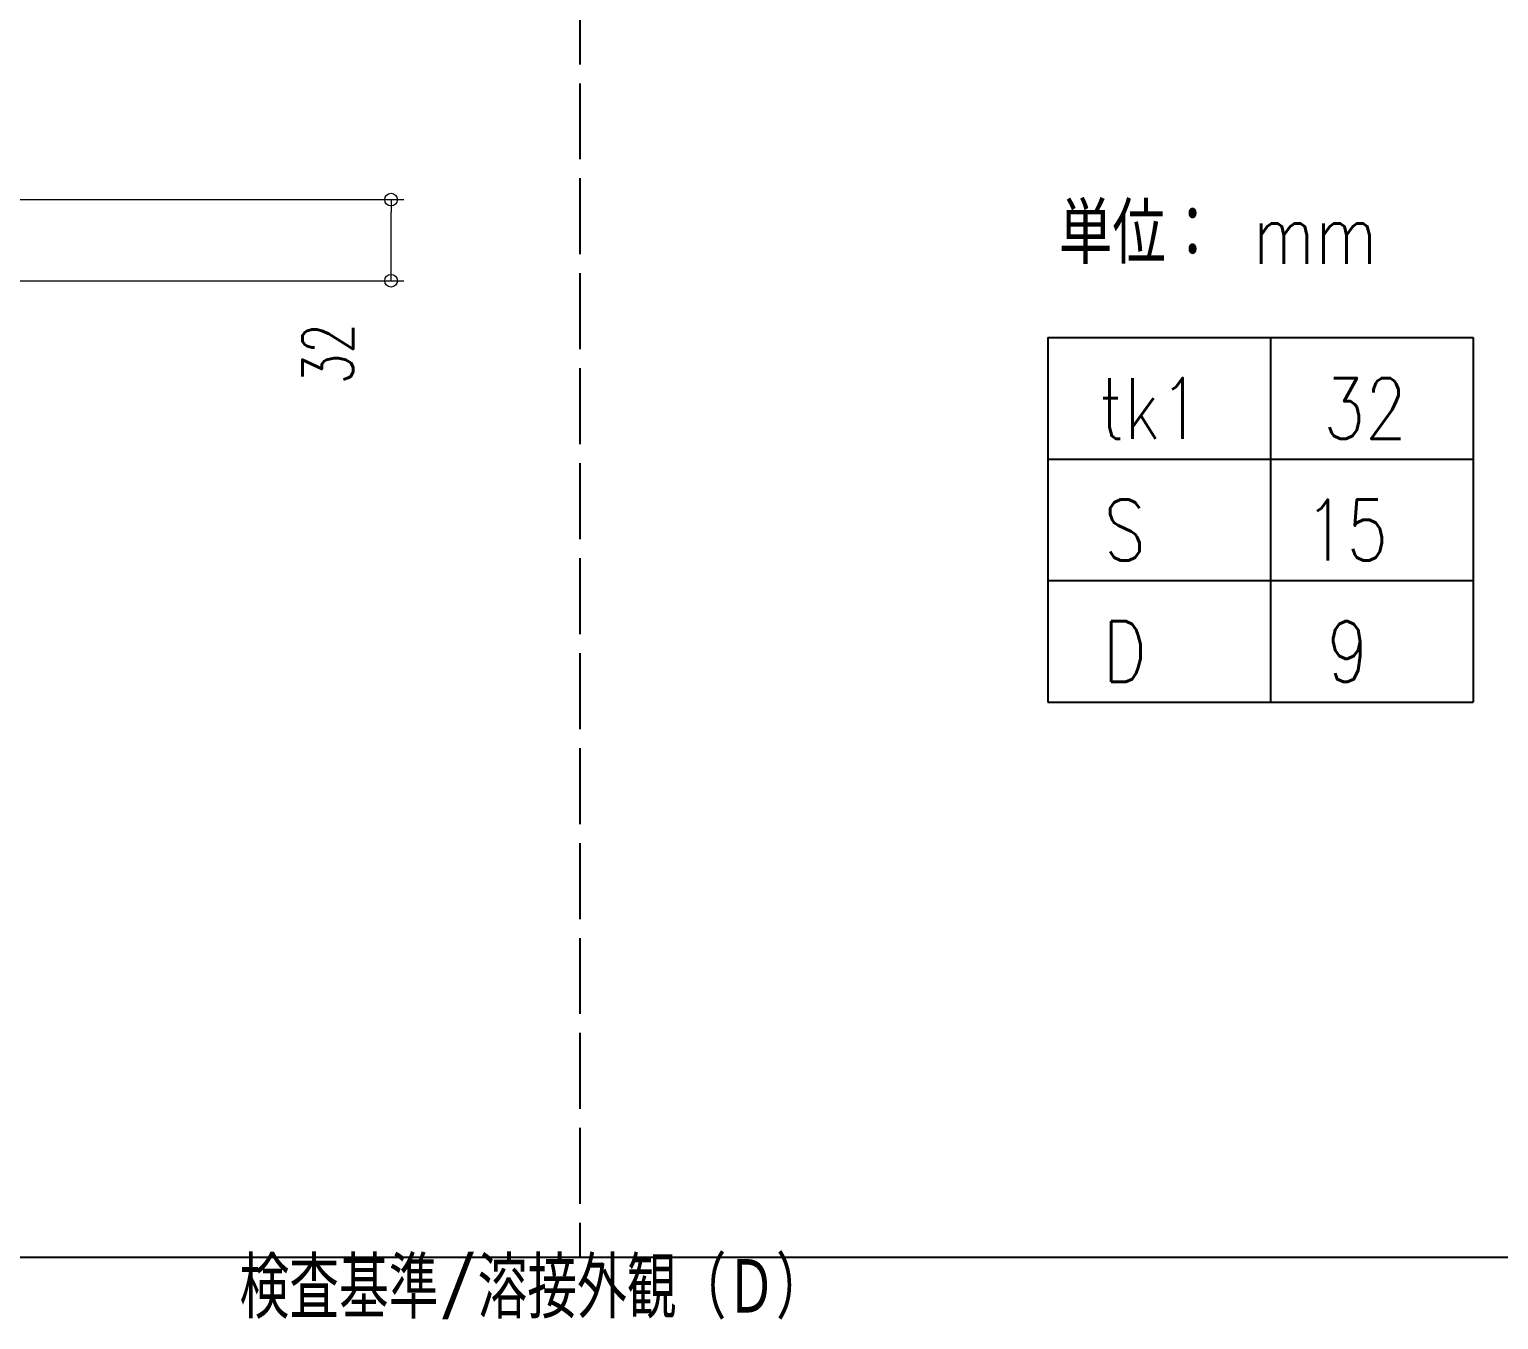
# Model space of a CAD drawing. Header units: millimetres. Extents: x 0 to 18796, y -11 to 7128.
# Drawn here: x 10988 to 11568, y 675 to 1185 of the extents above; entities that cross this region are included whole.
import ezdxf
from ezdxf.enums import TextEntityAlignment as Align

# ---------------------------------------------------------------- set-up
doc = ezdxf.new("R2010")
doc.units = ezdxf.units.MM
doc.header["$LTSCALE"] = 5
doc.linetypes.add('DASHED', pattern=[7.5, 6, -1.5])
doc.layers.get('0').update_dxf_attribs({"color": 255})
doc.layers.get('DEFPOINTS').update_dxf_attribs({"color": 9})
doc.layers.add('寸法', color=4, linetype='Continuous')
doc.layers.add('文字', color=7, linetype='Continuous')
doc.styles.add('04setumei', font='simplex.shx', dxfattribs={"width": 0.7, "height": 2.5, "bigfont": 'extfont2.shx'})
doc.styles.add('DLSTANDARD1', font='monotxt.shx', dxfattribs={"width": 0.6, "bigfont": 'extfont'})
doc.styles.add('KANJI', font='simplex.shx', dxfattribs={"width": 0.7, "bigfont": 'extfont2.shx'})
doc.dimstyles.new('S5', dxfattribs={"dimscale": 5, "dimtxt": 4, "dimasz": 1, "dimexe": 1, "dimexo": 1.5, "dimgap": 1, "dimtad": 1, "dimtxsty": 'KANJI', "dimblk": 'ORIGIN', "dimcen": 0, "dimclrd": 256, "dimclre": 256, "dimclrt": 256, "dimadec": 0, "dimazin": 0, "dimtfac": 1, "dimtmove": 2, "dimatfit": 2, "dimfxl": 1, "dimtolj": 2, "dimlwd": 5, "dimlwe": 5, "dimarcsym": 0})

# ---------------------------------------------------------------- blocks, each defined once
blk = doc.blocks.new('_Origin')
at = {"color": 0, "linetype": 'ByBlock', "lineweight": -2}
blk.add_line((0, 0), (-1, 0), dxfattribs=at)
blk.add_circle((0, 0), 0.5, dxfattribs=at)
blk = doc.blocks.new('*D322')
at = {"layer": 'DEFPOINTS', "color": 0, "transparency": 16777216}
for p in [(10965.14, 1117.58), (11131.26, 1117.58), (10965.14, 1085.58)]:
    blk.add_point(p, dxfattribs=at)
at = {"layer": '寸法', "lineweight": 5, "transparency": 16777216}
for p, q in [((10972.64, 1117.58), (11136.26, 1117.58)), ((11131.26, 1090.58), (11131.26, 1112.58)), ((10972.64, 1085.58), (11136.26, 1085.58))]:
    blk.add_line(p, q, dxfattribs=at)
at = {"layer": '寸法', "lineweight": 5, "transparency": 16777216, "xscale": 5, "yscale": 5, "zscale": 5}
for p, rotation in [((11131.26, 1117.58), 90), ((11131.26, 1085.58), 270)]:
    blk.add_blockref('_Origin', p, dxfattribs=dict(at, rotation=rotation))
at = {"layer": '寸法', "linetype": 'Continuous', "transparency": 16777216, "insert": (11106.26, 1056.76), "char_height": 20, "attachment_point": 5, "rotation": 90, "style": 'KANJI'}
blk.add_mtext('\\A2;32', dxfattribs=at)

msp = doc.modelspace()

# ---------------------------------------------------------------- linework, layer by layer
at = {"linetype": 'DASHED', "lineweight": -3}
msp.add_line((11205.799, 2176), (11205.799, 700), dxfattribs=at)
at = {"linetype": 'Continuous', "lineweight": -3}
msp.add_line((8784, 700), (11988, 700), dxfattribs=at)
at = {"layer": '寸法'}
for p, q in [((11390.504, 1063.14), (11390.504, 967.14)), ((11390.504, 1063.14), (11558.504, 1063.14)), ((11390.504, 1063.14), (11390.504, 919.14)), ((11478.504, 1063.14), (11478.504, 919.14)), ((11558.504, 1063.14), (11558.504, 919.14)), ((11390.504, 1015.14), (11558.504, 1015.14)), ((11390.504, 967.14), (11558.504, 967.14)), ((11390.504, 919.14), (11558.504, 919.14))]:
    msp.add_line(p, q, dxfattribs=at)

# ---------------------------------------------------------------- texts
at = {"layer": '寸法', "style": '04setumei', "width": 0.8}
msp.add_text('単位： mm', height=24, dxfattribs=at).set_placement((11394.878, 1092.178))
for s, p in [('tk1', (11430.961, 1035.14)), ('32', (11515.761, 1035.14)), ('S', (11420.904, 987.14)), ('15', (11508.446, 987.14)), ('D', (11420.904, 939.14)), ('9', (11508.904, 939.14))]:
    msp.add_text(s, height=24, dxfattribs=at).set_placement(p, align=Align.MIDDLE)
at = {"layer": '文字', "color": 0, "linetype": 'Continuous', "ltscale": 6, "style": 'DLSTANDARD1', "width": 0.74375}
msp.add_text('検査基準/溶接外観（Ｄ）', height=24, dxfattribs=at).set_placement((11071.439, 668.574), align=Align.BOTTOM_LEFT)

# ---------------------------------------------------------------- dimensions: what is measured, and where the dimension line sits
at = {"layer": '寸法'}
dim = msp.add_linear_dim(base=(11131.262, 1117.585), p1=(10965.142, 1085.585), p2=(10965.142, 1117.585), angle=270, dimstyle='S5', dxfattribs=at)
dim.commit()
dim.dimension.update_dxf_attribs({"geometry": '*D322', "text_midpoint": (11106.262, 1056.76), "dimtype": 160})

doc.saveas('drawing.dxf')
